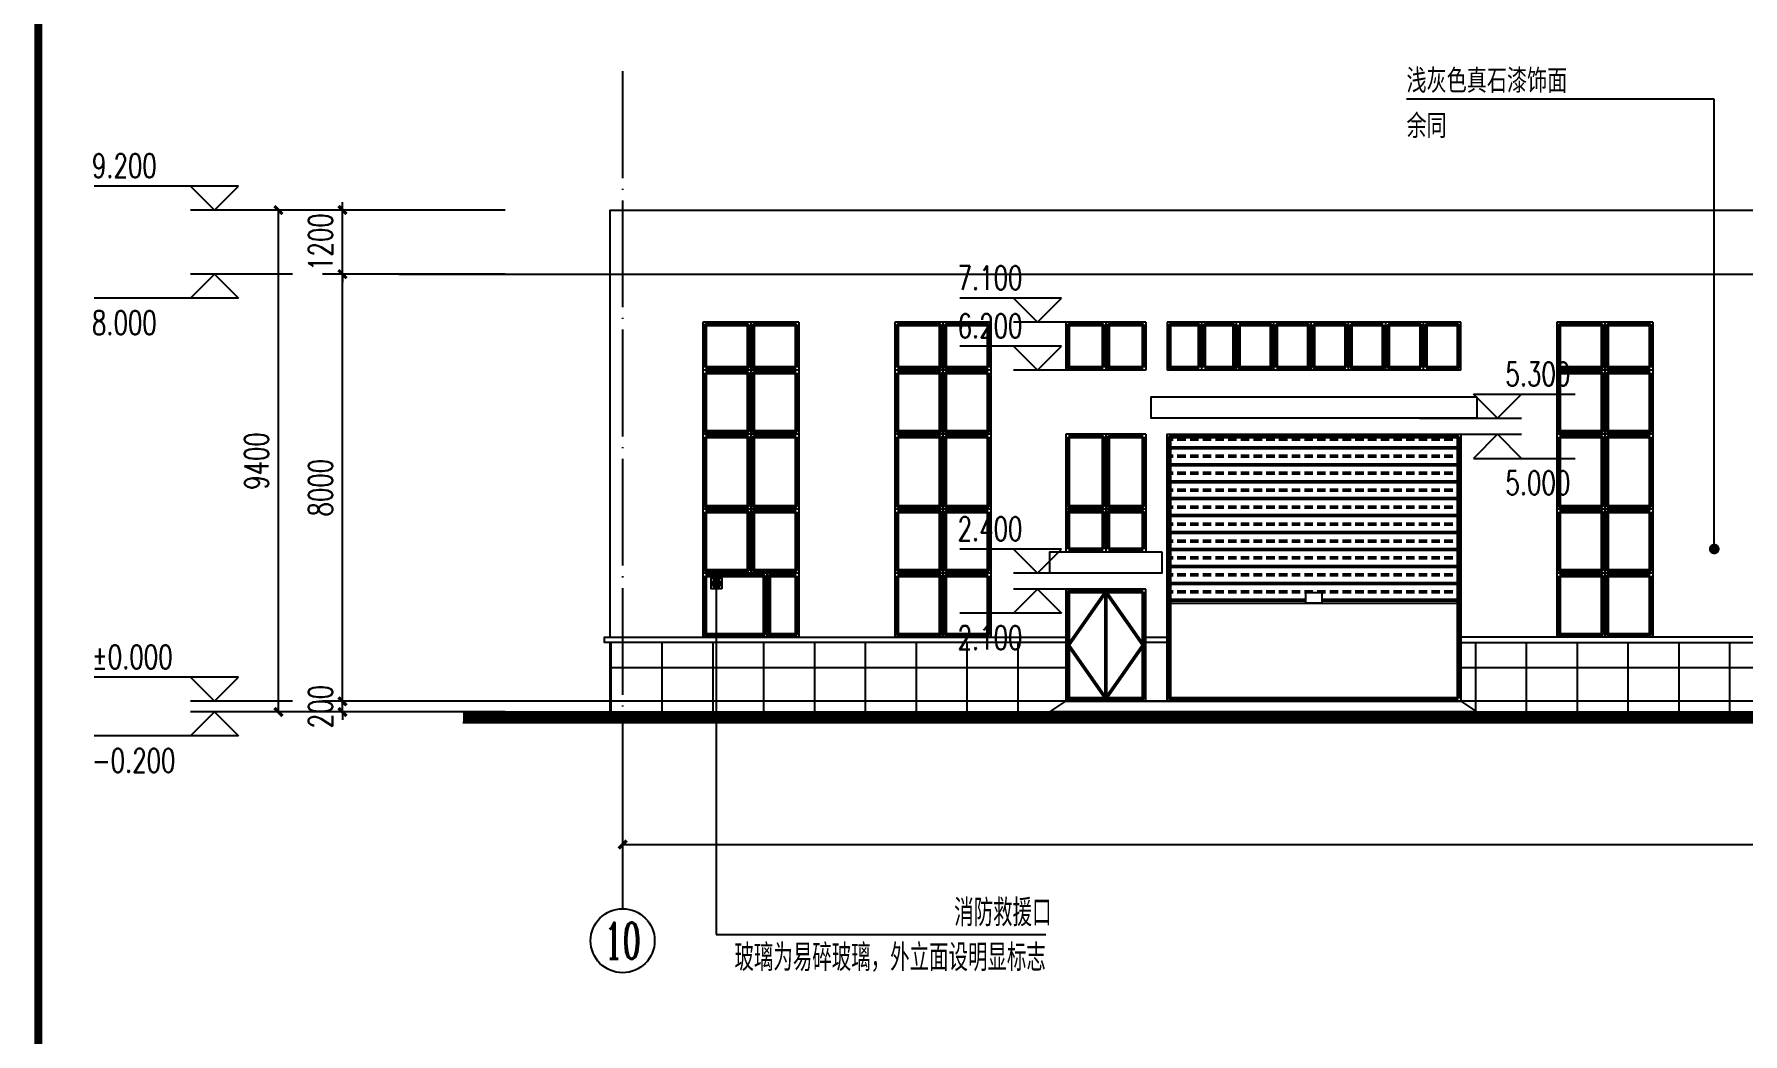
# Model space of a CAD drawing. Header units: millimetres. Extents: x 4279522 to 4437387, y 18981343 to 19528009.
# Drawn here: x 4337587 to 4369596, y 19132040 to 19150764 of the extents above; entities that cross this region are included whole.
import ezdxf
from ezdxf.enums import TextEntityAlignment as Align

# ---------------------------------------------------------------- set-up
doc = ezdxf.new("R2010")
doc.units = ezdxf.units.MM
doc.header["$LTSCALE"] = 1000
doc.header["$MEASUREMENT"] = 0
doc.linetypes.add('DOTE', pattern=[2.42, 2, -0.2, 0.02, -0.2])
doc.layers.get('Defpoints').update_dxf_attribs({"color": 1})
doc.layers.add('0 - 已设计道路边线', color=150, linetype='Continuous', lineweight=50)
for name, color, linetype in [('0 - 立面线', 7, 'Continuous'), ('0 - 转弯半径', 10, 'Continuous'), ('AXIS_TEXT', 7, 'Continuous'), ('AXIS_外部', 171, 'Continuous'), ('DIM_LEAD', 145, 'Continuous'), ('DOTE', 250, 'DOTE'), ('PUB_DIM', 161, 'Continuous'), ('PUB_TEXT', 7, 'Continuous'), ('TK', 4, 'Continuous'), ('真石漆分割', 251, 'Continuous')]:
    doc.layers.add(name, color=color, linetype=linetype)
doc.styles.add('_TCH_AXIS', font='COMPLEX', dxfattribs={"bigfont": 'GBCBIG'})
doc.styles.add('_TCH_DIM', font='SIMPLEX', dxfattribs={"bigfont": 'GBCBIG'})
doc.styles.add('_TCH_DIM_T3', font='SIMPLEX', dxfattribs={"width": 0.705882, "bigfont": 'GBCBIG'})
doc.styles.add('COMPLEX', font='COMPLEX')
doc.styles.add('HT', font='simhei.ttf', dxfattribs={"width": 0.7})
doc.dimstyles.new('_TCH_ARCH&&150', dxfattribs={"dimtxt": 446.25, "dimasz": 150, "dimexe": 375, "dimexo": 450, "dimgap": 189.375, "dimtad": 1, "dimdec": 0, "dimzin": 0, "dimdsep": 46, "dimtxsty": '_TCH_DIM_T3', "dimblk": 'ARCHTICK', "dimcen": 0.09, "dimclrt": 7, "dimazin": 2, "dimtfac": 1, "dimtdec": 0, "dimtix": 1, "dimtmove": 2, "dimatfit": 3, "dimfxl": 0, "dimtolj": 1, "dimtzin": 0, "dimarcsym": 0})

# ---------------------------------------------------------------- blocks, each defined once
blk = doc.blocks.new('3454')
blk.add_hatch(color=1).paths.add_polyline_path([(3537254, 18340999, -1), (3537414, 18340999, -1)])
blk.add_lwpolyline([(3537434, 18340899), (3537234, 18340899), (3537234, 18341099), (3537434, 18341099)], close=True)
blk.add_circle((3537334, 18340999), 80)
blk = doc.blocks.new('GeYuanFrame_66584210', base_point=(18.76, 4.34))
at = {"layer": 'TK', "const_width": 1}
blk.add_lwpolyline([(676.76, 414.34), (43.76, 414.34), (43.76, 14.34), (676.76, 14.34)], close=True, dxfattribs=at)
blk = doc.blocks.new('_ArchTick')
at = {"color": 0, "linetype": 'ByBlock', "const_width": 0.4}
blk.add_lwpolyline([(-0.5, -0.5), (0.5, 0.5)], dxfattribs=at)
blk = doc.blocks.new('*D442')
at = {"layer": 'AXIS_外部', "color": 0, "lineweight": -2}
for p, q in [((4348611, 19137196), (4348611, 19135209)), ((4404611, 19137196), (4404611, 19135209)), ((4348611, 19135584), (4404611, 19135584))]:
    blk.add_line(p, q, dxfattribs=at)
at = {"layer": 'Defpoints', "color": 0}
for p in [(4348611, 19137646), (4404611, 19137646), (4404611, 19135584)]:
    blk.add_point(p, dxfattribs=at)
at = {"layer": 'AXIS_外部', "color": 0, "lineweight": -2, "xscale": 150, "yscale": 150, "zscale": 150, "rotation": 180}
blk.add_blockref('_ArchTick', (4348611, 19135584), dxfattribs=at)
at = {"layer": 'AXIS_外部', "color": 0, "lineweight": -2, "xscale": 150, "yscale": 150, "zscale": 150}
blk.add_blockref('_ArchTick', (4404611, 19135584), dxfattribs=at)
at = {"layer": 'AXIS_外部', "color": 7, "insert": (4376611, 19135996), "char_height": 446.2, "attachment_point": 5, "style": '_TCH_DIM_T3'}
blk.add_mtext('\\A1;56000', dxfattribs=at)
blk = doc.blocks.new('*D445')
at = {"layer": 'Defpoints', "color": 0}
for p in [(4342163, 19147469), (4346863, 19147469), (4346863, 19138069)]:
    blk.add_point(p, dxfattribs=at)
at = {"layer": 'PUB_DIM', "color": 0, "lineweight": -2}
for p, q in [((4346413, 19147469), (4341788, 19147469)), ((4342163, 19138069), (4342163, 19147469)), ((4346413, 19138069), (4341788, 19138069))]:
    blk.add_line(p, q, dxfattribs=at)
at = {"layer": 'PUB_DIM', "color": 0, "lineweight": -2, "xscale": 150, "yscale": 150, "zscale": 150}
for p, rotation in [((4342163, 19147469), 90), ((4342163, 19138069), 270)]:
    blk.add_blockref('_ArchTick', p, dxfattribs=dict(at, rotation=rotation))
at = {"layer": 'PUB_DIM', "color": 7, "insert": (4341751, 19142769), "char_height": 446.2, "attachment_point": 5, "rotation": 90, "style": '_TCH_DIM_T3'}
blk.add_mtext('\\A1;9400', dxfattribs=at)
blk = doc.blocks.new('*D446')
at = {"layer": 'Defpoints', "color": 0}
for p in [(4343363, 19138269), (4346863, 19138269), (4346863, 19138069)]:
    blk.add_point(p, dxfattribs=at)
at = {"layer": 'PUB_DIM', "color": 0, "lineweight": -2}
for p, q in [((4343363, 19138269), (4343363, 19138419)), ((4346413, 19138269), (4342988, 19138269)), ((4346413, 19138069), (4342988, 19138069)), ((4343363, 19138069), (4343363, 19138269)), ((4343363, 19138069), (4343363, 19137919))]:
    blk.add_line(p, q, dxfattribs=at)
at = {"layer": 'PUB_DIM', "color": 0, "lineweight": -2, "xscale": 150, "yscale": 150, "zscale": 150}
for p, rotation in [((4343363, 19138269), 270), ((4343363, 19138069), 90)]:
    blk.add_blockref('_ArchTick', p, dxfattribs=dict(at, rotation=rotation))
at = {"layer": 'PUB_DIM', "color": 7, "insert": (4342951, 19138169), "char_height": 446.2, "attachment_point": 5, "rotation": 90, "style": '_TCH_DIM_T3'}
blk.add_mtext('\\A1;200', dxfattribs=at)
blk = doc.blocks.new('*D447')
at = {"layer": 'Defpoints', "color": 0}
for p in [(4343363, 19146269), (4346863, 19146269), (4346863, 19138269)]:
    blk.add_point(p, dxfattribs=at)
at = {"layer": 'PUB_DIM', "color": 0, "lineweight": -2}
for p, q in [((4346413, 19146269), (4342988, 19146269)), ((4343363, 19138269), (4343363, 19146269)), ((4346413, 19138269), (4342988, 19138269))]:
    blk.add_line(p, q, dxfattribs=at)
at = {"layer": 'PUB_DIM', "color": 0, "lineweight": -2, "xscale": 150, "yscale": 150, "zscale": 150}
for p, rotation in [((4343363, 19146269), 90), ((4343363, 19138269), 270)]:
    blk.add_blockref('_ArchTick', p, dxfattribs=dict(at, rotation=rotation))
at = {"layer": 'PUB_DIM', "color": 7, "insert": (4342951, 19142269), "char_height": 446.2, "attachment_point": 5, "rotation": 90, "style": '_TCH_DIM_T3'}
blk.add_mtext('\\A1;8000', dxfattribs=at)
blk = doc.blocks.new('*D448')
at = {"layer": 'Defpoints', "color": 0}
for p in [(4343363, 19147469), (4346863, 19147469), (4346863, 19146269)]:
    blk.add_point(p, dxfattribs=at)
at = {"layer": 'PUB_DIM', "color": 0, "lineweight": -2}
for p, q in [((4346413, 19147469), (4342988, 19147469)), ((4343363, 19147469), (4343363, 19147619)), ((4343363, 19146269), (4343363, 19147469)), ((4346413, 19146269), (4342988, 19146269)), ((4343363, 19146269), (4343363, 19146119))]:
    blk.add_line(p, q, dxfattribs=at)
at = {"layer": 'PUB_DIM', "color": 0, "lineweight": -2, "xscale": 150, "yscale": 150, "zscale": 150}
for p, rotation in [((4343363, 19147469), 270), ((4343363, 19146269), 90)]:
    blk.add_blockref('_ArchTick', p, dxfattribs=dict(at, rotation=rotation))
at = {"layer": 'PUB_DIM', "color": 7, "insert": (4342951, 19146869), "char_height": 446.2, "attachment_point": 5, "rotation": 90, "style": '_TCH_DIM_T3'}
blk.add_mtext('\\A1;1200', dxfattribs=at)
blk = doc.blocks.new('_AXISO')
blk.add_circle((0, 0), 0.5)
at = {"layer": 'AXIS_TEXT', "style": 'COMPLEX', "width": 1.041667}
blk.add_attdef('A', text='', height=0.56, dxfattribs=at).set_placement((-0.25, -0.28), (0.25, -0.28), align=Align.FIT)

msp = doc.modelspace()

# ---------------------------------------------------------------- hatches: boundary and pattern name
at = {"layer": '0 - 已设计道路边线', "ltscale": 0.01}
h = msp.add_hatch(dxfattribs=at)
h.set_pattern_fill('ANSI33,_O', color=256, scale=100, angle=135)
h.set_pattern_definition([(7e-15, (4599348.85, 4088754.4), (3e-14, -317.5), []), (7e-15, (4599507.6, 4088913.15), (3e-14, -317.5), [158.75, -79.375])])
h.paths.add_polyline_path([(4361710.7, 19140306.6), (4361410.7, 19140306.6), (4361410.7, 19140106.6), (4361710.7, 19140106.6)], flags=16)
h.paths.add_polyline_path([(4364260.7, 19143219.1), (4358860.7, 19143219.1), (4358860.7, 19140069.1), (4364260.7, 19140069.1)])
at = {"layer": '真石漆分割'}
h = msp.add_hatch(dxfattribs=at)
h.set_pattern_fill('NET,_O', color=256, scale=300)
h.set_pattern_definition([(0, (-6431.5, -149222.5), (0, 952.5), []), (90, (-6431.5, -149222.5), (-952.5, 6e-14), [])])
h.paths.add_polyline_path([(4356910.7, 19139369.1), (4348370.7, 19139369.1), (4348370.7, 19138069.1), (4356610.7, 19138069.1), (4356910.7, 19138269.1)])
h.paths.add_polyline_path([(4388910.7, 19139369.1), (4364310.7, 19139369.1), (4364310.7, 19138269.1), (4364610.7, 19138069.1), (4388610.7, 19138069.1), (4388910.7, 19138269.1)])
h.paths.add_polyline_path([(4404850.7, 19139369.1), (4396310.7, 19139369.1), (4396310.7, 19138269.1), (4396610.7, 19138069.1), (4404850.7, 19138069.1)])

# ---------------------------------------------------------------- linework, layer by layer
msp.add_line((4351310.7, 19140669.1), (4351310.7, 19139469.1))
at = {"layer": '0 - 已设计道路边线', "ltscale": 0.01}
for p, q in [((4356960.7, 19141119.1), (4357610.7, 19141119.1)), ((4357710.7, 19141119.1), (4358360.7, 19141119.1)), ((4357660.7, 19140319.1), (4357660.7, 19138319.1))]:
    msp.add_line(p, q, dxfattribs=at)
for points in [[(4350160.7, 19144519.1), (4350960.7, 19144519.1), (4350960.7, 19145319.1), (4350160.7, 19145319.1)], [(4351860.7, 19144519.1), (4351060.7, 19144519.1), (4351060.7, 19145319.1), (4351860.7, 19145319.1)], [(4353760.7, 19144519.1), (4354560.7, 19144519.1), (4354560.7, 19145319.1), (4353760.7, 19145319.1)], [(4355460.7, 19144519.1), (4354660.7, 19144519.1), (4354660.7, 19145319.1), (4355460.7, 19145319.1)], [(4357610.7, 19144519.1), (4356960.7, 19144519.1), (4356960.7, 19145319.1), (4357610.7, 19145319.1)], [(4358360.7, 19144519.1), (4357710.7, 19144519.1), (4357710.7, 19145319.1), (4358360.7, 19145319.1)], [(4359410.7, 19144519.1), (4358860.7, 19144519.1), (4358860.7, 19145319.1), (4359410.7, 19145319.1)], [(4359510.7, 19144519.1), (4360060.7, 19144519.1), (4360060.7, 19145319.1), (4359510.7, 19145319.1)], [(4360160.7, 19145319.1), (4360760.7, 19145319.1), (4360760.7, 19144519.1), (4360160.7, 19144519.1)], [(4360860.7, 19144519.1), (4361460.7, 19144519.1), (4361460.7, 19145319.1), (4360860.7, 19145319.1)], [(4362160.7, 19144519.1), (4361560.7, 19144519.1), (4361560.7, 19145319.1), (4362160.7, 19145319.1)], [(4362860.7, 19145319.1), (4362260.7, 19145319.1), (4362260.7, 19144519.1), (4362860.7, 19144519.1)], [(4363560.7, 19144519.1), (4362960.7, 19144519.1), (4362960.7, 19145319.1), (4363560.7, 19145319.1)], [(4363660.7, 19144519.1), (4364260.7, 19144519.1), (4364260.7, 19145319.1), (4363660.7, 19145319.1)], [(4366160.7, 19144519.1), (4366960.7, 19144519.1), (4366960.7, 19145319.1), (4366160.7, 19145319.1)], [(4367860.7, 19144519.1), (4367060.7, 19144519.1), (4367060.7, 19145319.1), (4367860.7, 19145319.1)], [(4350160.7, 19144419.1), (4350960.7, 19144419.1), (4350960.7, 19143319.1), (4350160.7, 19143319.1)], [(4351860.7, 19144419.1), (4351060.7, 19144419.1), (4351060.7, 19143319.1), (4351860.7, 19143319.1)], [(4353760.7, 19144419.1), (4354560.7, 19144419.1), (4354560.7, 19143319.1), (4353760.7, 19143319.1)], [(4355460.7, 19144419.1), (4354660.7, 19144419.1), (4354660.7, 19143319.1), (4355460.7, 19143319.1)], [(4366160.7, 19144419.1), (4366960.7, 19144419.1), (4366960.7, 19143319.1), (4366160.7, 19143319.1)], [(4367860.7, 19144419.1), (4367060.7, 19144419.1), (4367060.7, 19143319.1), (4367860.7, 19143319.1)], [(4350160.7, 19143219.1), (4350960.7, 19143219.1), (4350960.7, 19141919.1), (4350160.7, 19141919.1)], [(4351860.7, 19143219.1), (4351060.7, 19143219.1), (4351060.7, 19141919.1), (4351860.7, 19141919.1)], [(4353760.7, 19143219.1), (4354560.7, 19143219.1), (4354560.7, 19141919.1), (4353760.7, 19141919.1)], [(4355460.7, 19143219.1), (4354660.7, 19143219.1), (4354660.7, 19141919.1), (4355460.7, 19141919.1)], [(4356960.7, 19143219.1), (4357610.7, 19143219.1), (4357610.7, 19141919.1), (4356960.7, 19141919.1)], [(4358360.7, 19143219.1), (4357710.7, 19143219.1), (4357710.7, 19141919.1), (4358360.7, 19141919.1)], [(4364260.7, 19138319.1), (4358860.7, 19138319.1), (4358860.7, 19143219.1), (4364260.7, 19143219.1)], [(4366160.7, 19143219.1), (4366960.7, 19143219.1), (4366960.7, 19141919.1), (4366160.7, 19141919.1)], [(4367860.7, 19143219.1), (4367060.7, 19143219.1), (4367060.7, 19141919.1), (4367860.7, 19141919.1)], [(4350160.7, 19141819.1), (4350960.7, 19141819.1), (4350960.7, 19140719.1), (4350160.7, 19140719.1)], [(4351860.7, 19141819.1), (4351060.7, 19141819.1), (4351060.7, 19140719.1), (4351860.7, 19140719.1)], [(4353760.7, 19141819.1), (4354560.7, 19141819.1), (4354560.7, 19140719.1), (4353760.7, 19140719.1)], [(4355460.7, 19141819.1), (4354660.7, 19141819.1), (4354660.7, 19140719.1), (4355460.7, 19140719.1)], [(4366160.7, 19141819.1), (4366960.7, 19141819.1), (4366960.7, 19140719.1), (4366160.7, 19140719.1)], [(4367860.7, 19141819.1), (4367060.7, 19141819.1), (4367060.7, 19140719.1), (4367860.7, 19140719.1)], [(4350160.7, 19140619.1), (4351260.7, 19140619.1), (4351260.7, 19139519.1), (4350160.7, 19139519.1)], [(4351860.7, 19140619.1), (4351360.7, 19140619.1), (4351360.7, 19139519.1), (4351860.7, 19139519.1)], [(4353760.7, 19140619.1), (4354560.7, 19140619.1), (4354560.7, 19139519.1), (4353760.7, 19139519.1)], [(4355460.7, 19140619.1), (4354660.7, 19140619.1), (4354660.7, 19139519.1), (4355460.7, 19139519.1)], [(4366160.7, 19140619.1), (4366960.7, 19140619.1), (4366960.7, 19139519.1), (4366160.7, 19139519.1)], [(4367860.7, 19140619.1), (4367060.7, 19140619.1), (4367060.7, 19139519.1), (4367860.7, 19139519.1)], [(4358360.7, 19140319.1), (4356960.7, 19140319.1), (4356960.7, 19138319.1), (4358360.7, 19138319.1)], [(4357660.7, 19140319.1), (4358360.7, 19139319.1), (4357660.7, 19138319.1), (4356960.7, 19139319.1)]]:
    msp.add_lwpolyline(points, close=True, dxfattribs=at)
for points in [[(4356960.7, 19141119.1), (4356960.7, 19141819.1), (4357610.7, 19141819.1), (4357610.7, 19141119.1)], [(4358360.7, 19141119.1), (4358360.7, 19141819.1), (4357710.7, 19141819.1), (4357710.7, 19141119.1)]]:
    msp.add_lwpolyline(points, dxfattribs=at)
at = {"layer": '0 - 立面线'}
for points in [[(4364610.7, 19143969.1), (4364610.7, 19143569.1), (4358510.7, 19143569.1), (4358510.7, 19143969.1)], [(4358710.7, 19141069.1), (4358710.7, 19140669.1), (4356610.7, 19140669.1), (4356610.7, 19141069.1)]]:
    msp.add_lwpolyline(points, close=True, dxfattribs=at)
at = {"layer": '0 - 转弯半径', "color": 0}
for p, q in [((4348370.7, 19147469.1), (4348370.7, 19139469.1)), ((4348370.7, 19147469.1), (4404850.7, 19147469.1)), ((4350110.7, 19145369.1), (4350110.7, 19139469.1)), ((4351910.7, 19145369.1), (4350110.7, 19145369.1)), ((4351010.7, 19145369.1), (4351010.7, 19140669.1)), ((4351910.7, 19145369.1), (4351910.7, 19139469.1)), ((4353710.7, 19145369.1), (4353710.7, 19139469.1)), ((4355510.7, 19145369.1), (4353710.7, 19145369.1)), ((4354610.7, 19145369.1), (4354610.7, 19139469.1)), ((4355510.7, 19145369.1), (4355510.7, 19139469.1)), ((4356910.7, 19145369.1), (4356910.7, 19144469.1)), ((4358410.7, 19145369.1), (4356910.7, 19145369.1)), ((4357660.7, 19145369.1), (4357660.7, 19144469.1)), ((4358410.7, 19145369.1), (4358410.7, 19144469.1)), ((4364310.7, 19145369.1), (4358810.7, 19145369.1)), ((4358810.7, 19145369.1), (4358810.7, 19144469.1)), ((4359460.7, 19144469.1), (4359460.7, 19145369.1)), ((4360110.7, 19144469.1), (4360110.7, 19145369.1)), ((4360810.7, 19144469.1), (4360810.7, 19145369.1)), ((4361510.7, 19144469.1), (4361510.7, 19145369.1)), ((4362210.7, 19144469.1), (4362210.7, 19145369.1)), ((4362910.7, 19144469.1), (4362910.7, 19145369.1)), ((4363610.7, 19144469.1), (4363610.7, 19145369.1)), ((4364310.7, 19144469.1), (4364310.7, 19145369.1)), ((4366110.7, 19145369.1), (4366110.7, 19139469.1)), ((4367910.7, 19145369.1), (4366110.7, 19145369.1)), ((4367010.7, 19145369.1), (4367010.7, 19139469.1)), ((4367910.7, 19145369.1), (4367910.7, 19139469.1)), ((4351910.7, 19144469.1), (4350110.7, 19144469.1)), ((4355510.7, 19144469.1), (4353710.7, 19144469.1)), ((4358410.7, 19144469.1), (4356910.7, 19144469.1)), ((4364310.7, 19144469.1), (4358810.7, 19144469.1)), ((4367910.7, 19144469.1), (4366110.7, 19144469.1)), ((4351910.7, 19143269.1), (4350110.7, 19143269.1)), ((4355510.7, 19143269.1), (4353710.7, 19143269.1)), ((4356910.7, 19143269.1), (4356910.7, 19141069.1)), ((4358410.7, 19143269.1), (4356910.7, 19143269.1)), ((4357660.7, 19143269.1), (4357660.7, 19141069.1)), ((4358410.7, 19143269.1), (4358410.7, 19141069.1)), ((4367910.7, 19143269.1), (4366110.7, 19143269.1)), ((4351910.7, 19141869.1), (4350110.7, 19141869.1)), ((4355510.7, 19141869.1), (4353710.7, 19141869.1)), ((4358410.7, 19141869.1), (4356910.7, 19141869.1)), ((4367910.7, 19141869.1), (4366110.7, 19141869.1)), ((4351910.7, 19140669.1), (4350110.7, 19140669.1)), ((4355510.7, 19140669.1), (4353710.7, 19140669.1)), ((4358410.7, 19140669.1), (4356910.7, 19140669.1)), ((4367910.7, 19140669.1), (4366110.7, 19140669.1)), ((4358860.7, 19140106.6), (4364260.7, 19140106.6)), ((4348370.7, 19139369.1), (4348370.7, 19138069.1)), ((4351910.7, 19139469.1), (4350110.7, 19139469.1)), ((4355510.7, 19139469.1), (4353710.7, 19139469.1)), ((4367910.7, 19139469.1), (4366110.7, 19139469.1))]:
    msp.add_line(p, q, dxfattribs=at)
for points in [[(4364310.7, 19138269.1), (4358810.7, 19138269.1), (4358810.7, 19143269.1), (4364310.7, 19143269.1), (4364310.7, 19138269.1)], [(4356910.7, 19139369.1), (4348270.7, 19139369.1), (4348270.7, 19139469.1), (4356910.7, 19139469.1)], [(4358410.7, 19139469.1), (4358810.7, 19139469.1)], [(4358810.7, 19139369.1), (4358410.7, 19139369.1)], [(4388910.7, 19139469.1), (4364310.7, 19139469.1)], [(4364310.7, 19139369.1), (4388910.7, 19139369.1)], [(4345619.4, 19138069.1), (4414157.6, 19138069.1)], [(4345619.4, 19137869.1), (4414157.6, 19137869.1)]]:
    msp.add_lwpolyline(points, dxfattribs=at)
for points in [[(4358410.7, 19140369.1), (4356910.7, 19140369.1), (4356910.7, 19138269.1), (4358410.7, 19138269.1)], [(4361410.7, 19140306.6), (4361710.7, 19140306.6), (4361710.7, 19140106.6), (4361410.7, 19140106.6)], [(4364610.7, 19138069.1), (4356610.7, 19138069.1), (4356910.7, 19138269.1), (4364310.7, 19138269.1)]]:
    msp.add_lwpolyline(points, close=True, dxfattribs=at)
at = {"layer": '0 - 转弯半径', "color": 0, "const_width": 200}
msp.add_lwpolyline([(4345619.4, 19137969.1), (4414157.6, 19137969.1)], dxfattribs=at)
at = {"layer": 'AXIS_外部'}
msp.add_line((4348610.7, 19138069.1), (4348610.7, 19134383.8), dxfattribs=at)
at = {"layer": 'Defpoints'}
for p, q in [((4344418.6, 19146269.1), (4408247.3, 19146269.1)), ((4414157.6, 19138269.1), (4343773.3, 19138269.1))]:
    msp.add_line(p, q, dxfattribs=at)
at = {"layer": 'DIM_LEAD'}
for p, q in [((4369060.7, 19149544), (4363295.2, 19149544)), ((4369060.7, 19141121.4), (4369060.7, 19149544)), ((4350361.4, 19140477.4), (4350361.4, 19133897.8)), ((4350361.4, 19140477.4), (4350361.4, 19133897.8)), ((4350361.4, 19133897.8), (4356536.4, 19133897.8))]:
    msp.add_line(p, q, dxfattribs=at)
for points, const_width in [([(4369060.7, 19141071.4, 1), (4369060.7, 19141171.4, 1)], 100), ([(4350361.4, 19140507.4, 1), (4350361.4, 19140447.4, 1)], 60), ([(4350361.4, 19140507.4, 1), (4350361.4, 19140447.4, 1)], 60)]:
    msp.add_lwpolyline(points, format="xyb", close=True, dxfattribs=dict(at, const_width=const_width))
at = {"layer": 'DOTE'}
msp.add_line((4348610.7, 19150069.9), (4348610.7, 19137196.3), dxfattribs=at)
at = {"layer": 'PUB_DIM'}
for p, q in [((4341413.4, 19147919.1), (4338713.4, 19147919.1)), ((4340963.4, 19147469.1), (4340513.4, 19147919.1)), ((4340963.4, 19147469.1), (4341413.4, 19147919.1)), ((4342424.8, 19147469.1), (4340513.4, 19147469.1)), ((4340963.4, 19146269.1), (4340513.4, 19145819.1)), ((4342424.8, 19146269.1), (4340513.4, 19146269.1)), ((4340963.4, 19146269.1), (4341413.4, 19145819.1)), ((4341413.4, 19145819.1), (4338713.4, 19145819.1)), ((4356833.6, 19145819.1), (4354930.8, 19145819.1)), ((4356383.6, 19145369.1), (4355933.6, 19145819.1)), ((4356383.6, 19145369.1), (4356833.6, 19145819.1)), ((4357994.9, 19145369.1), (4355933.6, 19145369.1)), ((4356833.6, 19144919.1), (4354930.8, 19144919.1)), ((4356383.6, 19144469.1), (4355933.6, 19144919.1)), ((4356383.6, 19144469.1), (4356833.6, 19144919.1)), ((4357994.9, 19144469.1), (4355933.6, 19144469.1)), ((4365000.8, 19143569.1), (4364550.8, 19144019.1)), ((4364550.8, 19144019.1), (4366453.5, 19144019.1)), ((4365000.8, 19143569.1), (4365450.8, 19144019.1)), ((4363539.4, 19143569.1), (4365450.8, 19143569.1)), ((4363539.4, 19143269.1), (4365450.8, 19143269.1)), ((4365000.8, 19143269.1), (4364550.8, 19142819.1)), ((4365000.8, 19143269.1), (4365450.8, 19142819.1)), ((4364550.8, 19142819.1), (4366453.5, 19142819.1)), ((4356833.6, 19141119.1), (4354930.8, 19141119.1)), ((4356383.6, 19140669.1), (4355933.6, 19141119.1)), ((4356383.6, 19140669.1), (4356833.6, 19141119.1)), ((4357844.9, 19140669.1), (4355933.6, 19140669.1)), ((4356383.6, 19140369.1), (4355933.6, 19139919.1)), ((4357844.9, 19140369.1), (4355933.6, 19140369.1)), ((4356383.6, 19140369.1), (4356833.6, 19139919.1)), ((4356833.6, 19139919.1), (4354930.8, 19139919.1)), ((4341413.4, 19138719.1), (4338713.4, 19138719.1)), ((4340963.4, 19138269.1), (4340513.4, 19138719.1)), ((4340963.4, 19138269.1), (4341413.4, 19138719.1)), ((4342424.8, 19138269.1), (4340513.4, 19138269.1)), ((4340963.4, 19138069.1), (4340513.4, 19137619.1)), ((4342424.8, 19138069.1), (4340513.4, 19138069.1)), ((4340963.4, 19138069.1), (4341413.4, 19137619.1)), ((4341413.4, 19137619.1), (4338713.4, 19137619.1))]:
    msp.add_line(p, q, dxfattribs=at)

# ---------------------------------------------------------------- block references
at = {"xscale": 150, "yscale": 150, "zscale": 150}
msp.add_blockref('GeYuanFrame_66584210', (4333912, 19110401.8), dxfattribs=at)
msp.add_blockref('3454', (813034.2, 799474.4))
at = {"layer": 'AXIS_外部'}
ref = msp.add_blockref('_AXISO', (4348610.7, 19133783.8), dxfattribs=dict(at, xscale=1200, yscale=1200, zscale=1200))
ref.add_attrib('A', '10', dxfattribs={"layer": 'AXIS_TEXT', "height": 678.82, "style": '_TCH_AXIS', "width": 0.724138}).set_placement((4348271.3, 19133444.4), (4348950.1, 19133444.4), align=Align.FIT)

# ---------------------------------------------------------------- texts
at = {"layer": 'PUB_TEXT'}
for s, height, style, width, p in [('浅灰色真石漆饰面', 394.3, 'HT', 0.7, (4363295.2, 19149708.1)), ('余同', 394.3, 'HT', 0.7, (4363295.2, 19148861.5)), ('9.200', 446.25, '_TCH_DIM', 0.705882, (4338668.4, 19148076.6)), ('7.100', 446.25, '_TCH_DIM', 0.705882, (4354885.8, 19145976.6)), ('8.000', 446.25, '_TCH_DIM', 0.705882, (4338668.4, 19145136.6)), ('6.200', 446.25, '_TCH_DIM', 0.705882, (4354885.8, 19145076.6)), ('5.300', 446.25, '_TCH_DIM', 0.705882, (4365148.5, 19144176.6)), ('5.000', 446.25, '_TCH_DIM', 0.705882, (4365148.5, 19142136.6)), ('2.400', 446.25, '_TCH_DIM', 0.705882, (4354885.8, 19141276.6)), ('2.100', 446.25, '_TCH_DIM', 0.705882, (4354885.8, 19139236.6)), ('%%P0.000', 446.25, '_TCH_DIM', 0.705882, (4338668.4, 19138876.6)), ('-0.200', 446.25, '_TCH_DIM', 0.705882, (4338668.4, 19136936.6))]:
    msp.add_text(s, height=height, dxfattribs=dict(at, style=style, width=width)).set_placement(p)
at = {"layer": 'PUB_TEXT', "style": '_TCH_DIM'}
for s, height, p in [('消防救援口', 506.38, (4354821.8, 19134055.3)), ('玻璃为易碎玻璃，外立面设明显标志', 506.383, (4350705.5, 19133215.3))]:
    msp.add_text(s, height=height, dxfattribs=at).set_placement(p)

# ---------------------------------------------------------------- dimensions: what is measured, and where the dimension line sits
at = {"layer": 'AXIS_外部'}
dim = msp.add_aligned_dim(p1=(4348610.7, 19137646.3), p2=(4404610.7, 19137646.3), distance=-2062.5, dimstyle='_TCH_ARCH&&150', dxfattribs=at)
dim.commit()
dim.dimension.update_dxf_attribs({"geometry": '*D442', "text_midpoint": (4376610.7, 19135996.3)})
at = {"layer": 'PUB_DIM'}
for p1, p2, distance, picture, middle in [((4346863.2, 19138069.1), (4346863.2, 19147469.1), 4699.8, '*D445', (4341750.9, 19142769.1)), ((4346863.2, 19146269.1), (4346863.2, 19147469.1), 3499.8, '*D448', (4342950.9, 19146869.1)), ((4346863.2, 19138269.1), (4346863.2, 19146269.1), 3499.8, '*D447', (4342950.9, 19142269.1)), ((4346863.2, 19138069.1), (4346863.2, 19138269.1), 3499.8, '*D446', (4342950.9, 19138169.1))]:
    dim = msp.add_aligned_dim(p1=p1, p2=p2, distance=distance, dimstyle='_TCH_ARCH&&150', dxfattribs=at)
    dim.commit()
    dim.dimension.update_dxf_attribs({"geometry": picture, "text_midpoint": middle})

doc.saveas('drawing.dxf')
